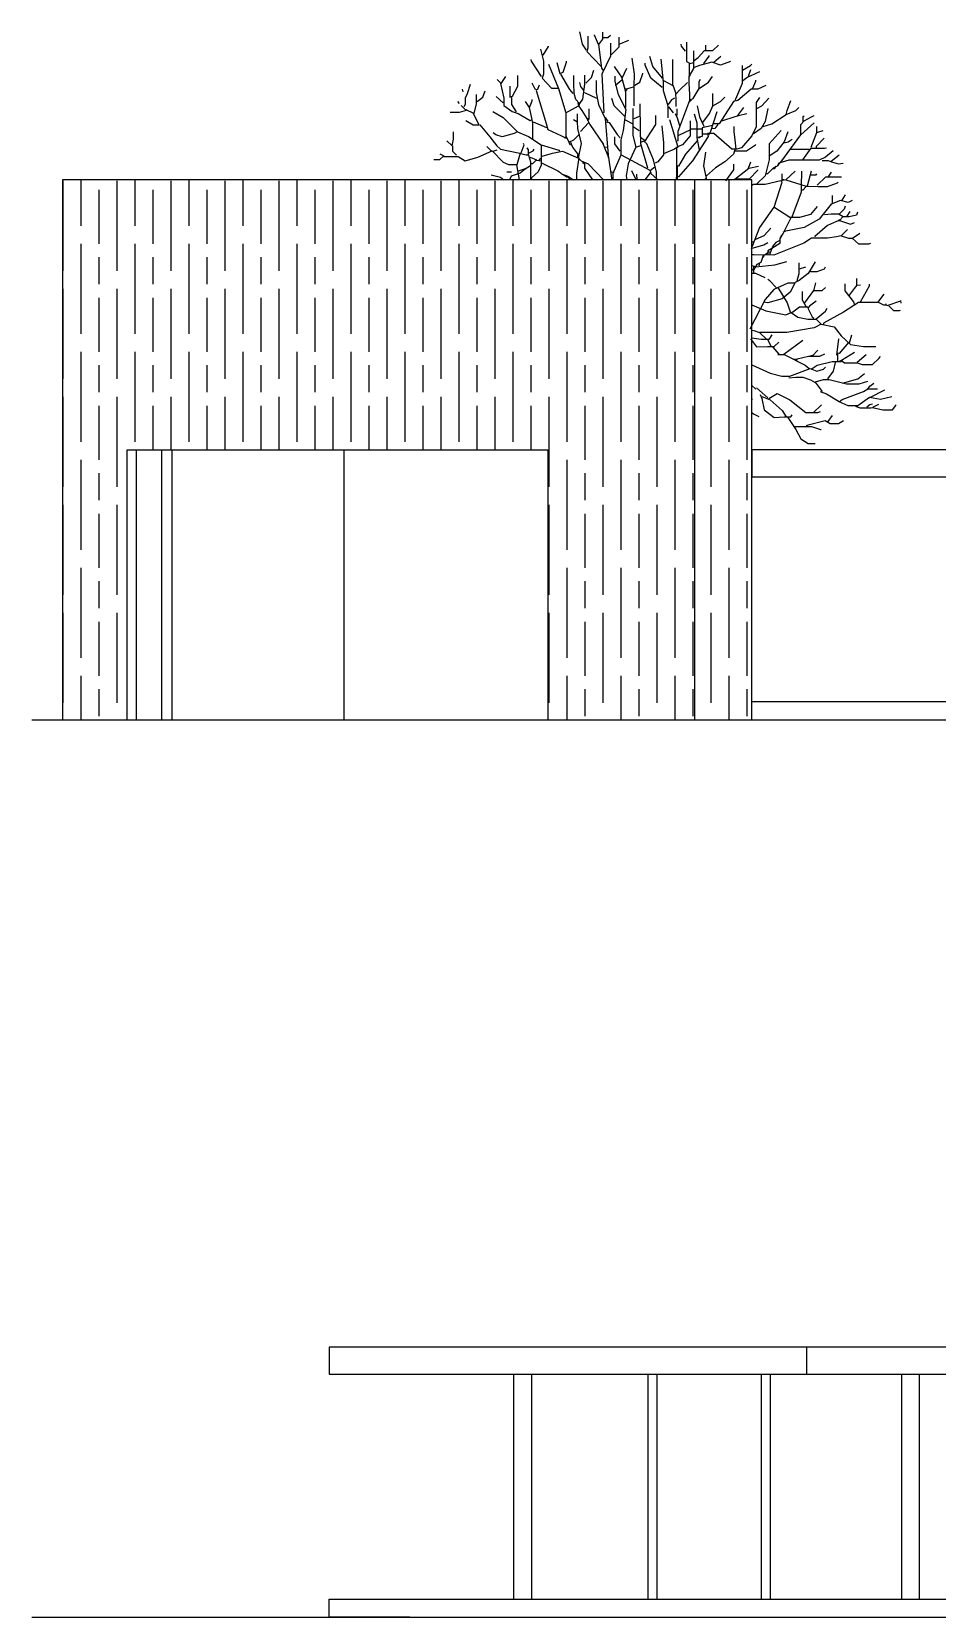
# Model space of a CAD drawing. Header units: centimetres. Extents: x 2004 to 13885, y -3131 to 5891.
# Drawn here: x 11885 to 12891, y 3974 to 5736 of the extents above; entities that cross this region are included whole.
import ezdxf

# ---------------------------------------------------------------- set-up
doc = ezdxf.new("R2010")
doc.units = ezdxf.units.CM

msp = doc.modelspace()

# ---------------------------------------------------------------- hatches: boundary and pattern name
at = {"transparency": 33554508}
h = msp.add_hatch(dxfattribs=at)
h.set_pattern_fill('GOST_WOOD', color=256, scale=10)
h.paths.add_polyline_path([(12621.5, 5571.1), (11919.1, 5571.1), (11919.1, 4971.1), (11991.1, 4971.1), (11991.1, 5271.1), (12458.5, 5271.1), (12458.5, 4971.1), (12621.5, 4971.1)])
h.paths.add_polyline_path([(12685.1, 5571.1), (12621.5, 5571.1), (12621.5, 4971.1), (12685.1, 4971.1)])

# ---------------------------------------------------------------- linework, layer by layer
for p, q in [((12621.5, 5571.1), (12621.5, 4971.1)), ((11991.1, 4971.1), (11991.1, 5271.1)), ((11991.1, 5271.1), (12458.5, 5271.1)), ((12001, 5271.1), (12001, 4971.1)), ((12029.3, 5271.1), (12029.3, 4971.1)), ((12040.8, 5271.1), (12040.8, 4971.1)), ((12232, 4971.1), (12232, 5271.1)), ((12458.5, 5271.1), (12458.5, 4971.1)), ((11885.1, 4971.1), (13885.1, 4971.1)), ((13085.1, 4273.9), (12215.6, 4273.9)), ((12215.6, 4273.9), (12215.6, 4243.9)), ((12745.7, 4273.9), (12745.7, 4243.9)), ((12215.6, 4243.9), (12305.1, 4243.9)), ((12305.1, 4243.9), (13085.1, 4243.9)), ((12420.4, 4243.9), (12420.4, 3993.9)), ((12440.3, 4243.9), (12440.3, 3993.9)), ((12569.6, 4243.9), (12569.6, 3993.9)), ((12579.5, 4243.9), (12579.5, 3993.9)), ((12695.5, 4243.9), (12695.5, 3993.9)), ((12705.4, 4243.9), (12705.4, 3993.9)), ((12851.2, 4243.9), (12851.2, 3993.9)), ((12871.1, 4243.9), (12871.1, 3993.9)), ((12305.1, 3993.9), (13085.1, 3993.9)), ((11885.1, 3973.9), (13885.1, 3973.9)), ((12305.1, 3973.9), (13085.1, 3973.9))]:
    msp.add_line(p, q)
at = {"color": 84}
for points in [[(12501.3, 5715.2), (12496.9, 5721.8), (12494.1, 5735.7)], [(12502.7, 5730.7), (12502.7, 5717.4), (12501.8, 5713.5), (12517.3, 5697.5)], [(12519, 5735.1), (12519, 5727.4), (12514.6, 5721.3), (12510.1, 5731.8), (12510.1, 5732.3)], [(12519.6, 5729.3), (12525.1, 5729.3), (12527.9, 5731.8)], [(12537.3, 5729.6), (12537.3, 5718.5), (12529, 5710.2), (12528.4, 5710.2)], [(12537.8, 5721.8), (12548.3, 5726.3)], [(12450.3, 5716.3), (12453.7, 5703), (12453.7, 5688.6), (12452, 5684.2), (12462.5, 5672.8), (12470.3, 5672.8)], [(12453.1, 5709.6), (12459.2, 5719.1), (12459.2, 5719.6)], [(12514.6, 5721.3), (12517.9, 5695.3), (12519.6, 5693)], [(12527.9, 5722.9), (12527.9, 5708.5), (12518.4, 5688.6), (12520.7, 5646), (12520.1, 5645.4)], [(12620.3, 5714.6), (12620.3, 5694.7), (12615.1, 5685.8), (12614.9, 5678.6), (12615.7, 5665.9), (12615.7, 5659.3), (12605.9, 5632.7), (12602.9, 5624.9), (12602.9, 5614.4), (12602, 5613.9)], [(12611.5, 5714.1), (12607, 5719.6), (12606.5, 5721.8)], [(12612.3, 5724), (12612.3, 5702.4), (12616.4, 5700.2), (12620.3, 5701.3)], [(12620.9, 5703.6), (12625.3, 5706.9), (12632.5, 5714.9), (12641.9, 5714.9), (12648, 5720.7)], [(12631.9, 5700.2), (12637.5, 5708.5), (12637.5, 5709.1)], [(12633.9, 5714.1), (12633.9, 5720.7)], [(12643, 5701.9), (12650.8, 5708.5)], [(12451.4, 5685.8), (12440.4, 5703), (12439.8, 5704.7)], [(12459.2, 5699.7), (12470.3, 5672.5), (12478.6, 5645.4), (12492.4, 5653.2), (12496.3, 5648.2), (12501.8, 5639.3), (12503.5, 5639.3)], [(12468.6, 5701.3), (12471.9, 5689.2), (12475.3, 5690.8), (12479.1, 5701.9), (12479.1, 5703)], [(12500.7, 5678.6), (12506.8, 5684.7), (12509.6, 5693)], [(12532.3, 5696.9), (12541.1, 5684.2), (12546.1, 5695.3)], [(12551.7, 5706.3), (12554.2, 5688.6), (12554, 5675.3), (12553.9, 5669.8), (12553.9, 5653.2)], [(12585.4, 5673.7), (12572.7, 5684.2), (12566.6, 5698.6), (12566.6, 5700.8)], [(12586, 5684.2), (12574.9, 5696.9), (12571.6, 5708)], [(12583.8, 5705.2), (12586.5, 5679.7), (12586.5, 5670.3), (12591, 5655.9), (12591.8, 5652.1), (12591.9, 5646.5), (12591.9, 5639.9)], [(12587.1, 5681.4), (12597.3, 5675.9), (12597.3, 5704.7)], [(12615.3, 5700.2), (12615.3, 5687.5), (12617, 5686.9)], [(12661.3, 5702.4), (12650.2, 5698.6), (12640.8, 5701.9), (12627, 5698), (12620.9, 5695.8)], [(12674.3, 5698), (12674.3, 5678.1), (12666.8, 5660.9), (12666.3, 5659.3)], [(12674.6, 5693), (12683.4, 5698), (12685.1, 5699.7)], [(12675.1, 5681.4), (12679.6, 5684.7), (12694, 5691.4)], [(12681.2, 5686.4), (12684, 5693.6)], [(12372.3, 5677), (12369, 5666.5), (12366.5, 5662), (12366.5, 5654.8), (12365.1, 5652.1)], [(12402.2, 5682.5), (12406.6, 5678.1), (12411.6, 5685.8)], [(12406, 5678.1), (12409.4, 5662), (12409.4, 5653.7), (12418.8, 5647.1), (12425.4, 5644.9), (12438.7, 5637.1), (12440.9, 5638.2), (12438.2, 5651.5), (12440.9, 5658.7), (12440.9, 5660.4)], [(12416.3, 5675.3), (12416.3, 5663.1), (12419.3, 5664.2), (12425.1, 5675.3), (12425.1, 5686.9)], [(12448.7, 5676.4), (12446.5, 5670.9), (12444.3, 5672), (12440.9, 5678.6)], [(12472.5, 5688.6), (12482.5, 5671.4), (12486.3, 5667)], [(12499.3, 5687.5), (12499.3, 5677.5), (12496.9, 5660.9), (12493.5, 5655.9), (12489.7, 5660.4), (12487.7, 5667), (12487.3, 5678.1), (12487.3, 5686.9)], [(12498.5, 5670.3), (12495.2, 5674.8), (12494.1, 5679.2)], [(12512.1, 5681.4), (12512.1, 5668.1), (12514.6, 5654.8), (12522.3, 5639.3), (12525.6, 5598.4), (12529, 5572.9), (12529, 5571.1)], [(12532.8, 5686.4), (12532.8, 5680.3), (12536.7, 5665.9), (12545, 5649.3), (12542.3, 5626), (12539.5, 5615.5), (12539.5, 5598.9)], [(12540.6, 5682), (12533.9, 5676.4), (12533.4, 5676.4)], [(12540.6, 5684.2), (12544.7, 5668.7), (12544.7, 5651.5)], [(12553.3, 5674.2), (12545.6, 5672), (12544.5, 5672)], [(12555, 5676.4), (12560.5, 5679.7), (12563.8, 5689.2), (12563.8, 5689.7)], [(12613.7, 5679.2), (12604.8, 5670.9), (12600.9, 5666.5), (12597.6, 5675.9)], [(12616.4, 5659.8), (12619.8, 5661.5), (12626.4, 5672.5), (12636.9, 5679.7), (12641.4, 5685.8)], [(12626.7, 5672.5), (12626.7, 5680.3), (12628.1, 5683.1)], [(12700.6, 5675.9), (12691.7, 5672), (12684.5, 5672), (12669.6, 5659.3), (12664.6, 5658.2), (12648.6, 5633.2), (12642.5, 5633.2)], [(12686.2, 5673.1), (12689.5, 5680.9), (12689.5, 5682)], [(12357.9, 5658.2), (12360.1, 5655.9)], [(12363.4, 5672), (12364, 5668.7)], [(12378.9, 5665.9), (12378.9, 5655.4), (12376.2, 5644.9), (12367.8, 5648.7)], [(12380, 5658.2), (12386.1, 5663.1), (12388.9, 5669.8)], [(12408.8, 5656.5), (12401.1, 5663.7)], [(12418.2, 5662.6), (12418.2, 5654.8), (12423.2, 5646.5)], [(12438.2, 5651.5), (12433.7, 5658.2)], [(12445.4, 5670.3), (12456.4, 5633.8), (12458.6, 5627.1), (12473, 5620.5), (12477.5, 5618.3), (12478.6, 5618.8)], [(12491.9, 5656.5), (12492.4, 5653.2)], [(12493.5, 5655.9), (12493, 5653.2)], [(12499.1, 5668.1), (12512.4, 5662)], [(12543.9, 5641.5), (12532.3, 5653.2), (12529.5, 5661.5)], [(12546.7, 5671.4), (12545, 5669.8)], [(12560.5, 5655.4), (12561.1, 5626.6), (12561.1, 5619.4), (12562.2, 5618.3)], [(12599.3, 5662), (12596, 5659.8), (12592.1, 5654.8)], [(12600.4, 5666.5), (12600.7, 5660.9), (12600.7, 5652.6)], [(12693.4, 5662.6), (12689.8, 5657), (12689.8, 5629.9), (12685.1, 5620), (12673.5, 5606.7), (12668.5, 5605), (12663, 5605), (12643, 5622.4), (12635.8, 5622.4), (12636.4, 5619.4), (12619.2, 5592.3), (12603.7, 5574.6), (12603.2, 5574.6)], [(12618.1, 5659.8), (12615.9, 5657.6)], [(12630.8, 5634.9), (12638, 5644.9), (12641.9, 5653.2), (12650.2, 5658.2), (12655.2, 5663.1)], [(12641.9, 5653.2), (12641.9, 5667)], [(12690.6, 5650.4), (12696.2, 5653.2), (12703.9, 5662)], [(12723.3, 5643.8), (12724.4, 5648.2), (12728.3, 5659.3)], [(12362.3, 5653.7), (12367.8, 5648.2), (12360.1, 5646), (12350.1, 5646)], [(12375.6, 5644.9), (12382.2, 5631.9), (12375.6, 5631.9), (12367.3, 5636.6)], [(12397.2, 5647.1), (12408.8, 5640.4), (12424.9, 5624.4), (12437.1, 5619.4), (12451.2, 5610), (12451.2, 5587.3), (12447.6, 5580.1), (12440.4, 5573.4), (12439.3, 5574)], [(12478.3, 5645.4), (12478.3, 5620), (12481.9, 5612.8), (12487.4, 5615.5), (12493, 5621.1), (12494.1, 5621.1)], [(12490.8, 5635.5), (12486.9, 5637.7)], [(12520.1, 5571.1), (12503.5, 5588.4), (12495.7, 5591.7), (12492.4, 5595), (12495.7, 5611.6), (12491.6, 5628.3), (12491.5, 5635.5), (12491.5, 5644.3)], [(12501.8, 5639.3), (12505.2, 5632.7), (12520.1, 5610.5), (12520.7, 5610.5)], [(12503.8, 5649.8), (12503.8, 5638.8), (12502.4, 5636.6)], [(12522.3, 5640.4), (12525.1, 5636)], [(12544.5, 5637.7), (12552.8, 5633.2)], [(12553, 5650.4), (12552.9, 5630.5), (12552.9, 5620.5), (12556.1, 5607.2), (12561.6, 5609.4)], [(12560, 5641.5), (12553.9, 5638.8)], [(12578, 5642.7), (12578, 5632.7), (12568.3, 5617.7), (12566.1, 5613.9)], [(12592.6, 5652.1), (12597.6, 5645.4)], [(12593.7, 5638.2), (12602.6, 5608.9), (12602.6, 5606.7)], [(12599.8, 5644.9), (12602, 5639.9), (12604.8, 5631.6)], [(12602, 5642.7), (12602, 5649.8)], [(12620.9, 5644.3), (12623.9, 5634.3), (12623.9, 5617.7), (12626.4, 5604.4)], [(12624.2, 5653.2), (12627, 5641), (12631.4, 5631.6), (12631.9, 5629.9)], [(12646.3, 5646.5), (12638.6, 5623.8), (12636.9, 5621.1)], [(12679.6, 5644.3), (12670.1, 5642.1), (12666.3, 5641), (12652.4, 5636.6), (12651.9, 5636.6)], [(12669.6, 5642.7), (12676.2, 5651.5)], [(12702.8, 5650.4), (12700, 5636), (12695.6, 5628.3), (12686.8, 5622.2)], [(12697.8, 5630.5), (12707.2, 5633.2), (12723.3, 5643.8), (12733.8, 5648.2), (12737.1, 5651.5)], [(12713.9, 5586.7), (12715.5, 5588.9), (12717.2, 5590.6), (12739.6, 5621.1), (12739.6, 5632.7), (12743.2, 5636.6), (12751.5, 5641), (12754.3, 5642.7)], [(12742.1, 5636), (12742.1, 5641.5), (12743.2, 5642.1)], [(12346.3, 5614.4), (12352.3, 5608.9), (12353.7, 5616.1), (12353.7, 5624.4)], [(12382.8, 5632.1), (12393.9, 5618.8), (12401.6, 5608.9), (12406, 5605), (12425.4, 5601.1), (12434.3, 5598.9), (12436.8, 5598.9), (12436.8, 5604.4), (12435.4, 5606.7)], [(12424.3, 5624.4), (12421, 5622.7), (12407.7, 5618.8), (12400.5, 5621.1), (12397.7, 5623.3)], [(12440.9, 5637.1), (12441.5, 5632.7), (12441.5, 5616.6)], [(12442, 5635.5), (12457, 5629.4)], [(12503.5, 5634.3), (12494.6, 5624.9)], [(12522.9, 5635.5), (12526.7, 5634.9), (12535.6, 5621.6), (12538.9, 5617.7)], [(12553.3, 5630.5), (12560, 5626)], [(12584.9, 5631), (12586.8, 5612.2), (12586.8, 5598.9), (12580.5, 5591.2), (12577.7, 5589.5)], [(12616.4, 5636.6), (12616.4, 5620), (12608.1, 5610), (12603.2, 5608.3), (12602.6, 5608.9)], [(12617, 5626.6), (12603.7, 5620.5)], [(12617, 5627.7), (12630.8, 5627.7)], [(12641.4, 5631.6), (12630, 5628.8), (12630, 5619.4), (12624.7, 5618.3)], [(12635.8, 5621.9), (12630.3, 5621.9)], [(12647.4, 5632.7), (12644.1, 5628.3), (12640.8, 5627.7)], [(12667.7, 5605), (12666.7, 5615.5), (12665.6, 5624.9), (12665.6, 5630.5)], [(12717.8, 5626), (12704.2, 5611.1), (12704.2, 5593.4), (12700, 5575.7), (12690.6, 5566.8)], [(12725, 5624.4), (12721.1, 5613.3), (12712.8, 5602.8), (12704.5, 5597.3)], [(12739.4, 5621.1), (12754.3, 5634.3)], [(12751, 5607.2), (12757.1, 5623.8), (12764.3, 5626)], [(12757.1, 5623.8), (12757.1, 5630.5)], [(12342.9, 5597), (12359, 5597), (12366.7, 5592.3), (12380.6, 5596.1), (12396.6, 5603.3), (12408.8, 5590.6), (12414.9, 5588.1), (12424.3, 5588.1), (12428.2, 5601.1)], [(12352.6, 5608.9), (12352.6, 5602.8), (12356.8, 5598.4)], [(12395.5, 5603.3), (12390.5, 5608.3)], [(12397.7, 5602.8), (12402.2, 5604.4)], [(12428.7, 5601.1), (12432.1, 5610), (12431.5, 5611.6)], [(12437.6, 5601.1), (12442, 5603.3), (12443.1, 5605)], [(12450.9, 5610), (12470.8, 5603.9), (12471.4, 5602.8)], [(12452, 5597.3), (12463.6, 5600.6), (12474.7, 5602.8), (12492.4, 5595)], [(12476.4, 5618.3), (12479.1, 5617.2)], [(12481.9, 5612.8), (12483, 5610.5), (12483.6, 5610.5)], [(12483.6, 5612.8), (12485.8, 5607.2), (12492.4, 5598.4), (12493, 5598.4)], [(12519, 5612.2), (12521.2, 5607.8), (12525.1, 5597.8)], [(12521.2, 5607.8), (12524.5, 5607.2)], [(12538.9, 5602.8), (12532.8, 5611.1), (12532.8, 5618.8)], [(12556.1, 5607.2), (12547.8, 5588.9), (12545.6, 5575.7), (12546.3, 5571.1)], [(12569.4, 5584), (12561.6, 5611.1), (12561.6, 5618.3), (12566.1, 5615)], [(12579.1, 5572.9), (12579.1, 5579.5), (12576, 5593.4), (12568.3, 5611.1), (12565, 5613.9), (12562.2, 5612.8)], [(12603.2, 5608.3), (12599.3, 5605), (12587.1, 5600), (12586.5, 5600)], [(12601.5, 5606.1), (12601.5, 5575.7), (12600.7, 5571.1)], [(12624.2, 5614.4), (12611.5, 5599.5), (12603.7, 5586.2), (12602, 5586.2)], [(12627.5, 5618.3), (12625.3, 5617.2)], [(12666.3, 5604.4), (12664.6, 5599.5), (12655.2, 5591.2), (12644.7, 5584.5), (12634.7, 5575.7), (12634.2, 5575.7)], [(12666.3, 5603.3), (12679, 5603.3), (12689, 5610), (12689.5, 5610.5)], [(12775.3, 5603.3), (12767, 5596.1), (12759.8, 5592.8), (12742.1, 5593.1), (12726.1, 5593.1), (12715, 5589.5), (12713.3, 5586.2), (12708.9, 5584), (12702.3, 5577.9), (12701.2, 5577.9)], [(12720.5, 5612.2), (12725.5, 5613.3), (12729.9, 5616.1)], [(12728.3, 5605), (12748.8, 5605)], [(12741.6, 5593.4), (12751, 5606.4), (12765.9, 5606.4), (12768.1, 5606.7)], [(12765.4, 5617.2), (12756.5, 5608.3), (12756.5, 5606.7)], [(12338.5, 5600), (12342.9, 5597.8), (12337.9, 5593.4), (12331.9, 5593.4)], [(12439.3, 5586.7), (12433.2, 5582.9), (12427.6, 5578.4), (12417.7, 5575.1), (12415.7, 5571.1)], [(12423.8, 5587.8), (12426.5, 5571.1)], [(12437.1, 5598.4), (12439, 5591.2), (12439, 5571.1)], [(12438.7, 5596.1), (12445.9, 5593.4), (12441.5, 5588.9), (12439.8, 5588.9)], [(12445.9, 5592.8), (12450.9, 5592.3)], [(12451.4, 5595), (12448.7, 5593.4), (12448.7, 5592.8)], [(12451.4, 5590.1), (12470.3, 5580.6), (12473.6, 5577.9), (12480.8, 5575.1), (12482.5, 5571.8), (12483.4, 5571.1)], [(12493, 5595.6), (12490.2, 5578.4), (12490.2, 5571.1), (12487.4, 5571.1)], [(12491.3, 5598.9), (12491.3, 5595.6)], [(12496.9, 5590.6), (12498, 5588.9)], [(12499.3, 5590.1), (12499.3, 5584), (12508.2, 5571.1)], [(12525.6, 5598.4), (12525.6, 5595.6)], [(12530.9, 5571.1), (12530.9, 5578.4), (12540, 5598.9), (12571.6, 5581.7), (12572.7, 5579)], [(12577.7, 5585.6), (12572.1, 5581.2)], [(12602, 5586.2), (12602, 5571.1)], [(12633.6, 5601.7), (12631.4, 5586.7), (12634.2, 5572.9)], [(12656.3, 5570.1), (12664.9, 5582.3), (12664.9, 5588.4)], [(12666.3, 5571.8), (12681.8, 5584), (12692.3, 5586.2)], [(12681.2, 5584), (12684, 5591.2)], [(12711.7, 5586.2), (12710, 5583.4), (12708.9, 5583.4)], [(12763.2, 5592.5), (12769.8, 5592.5), (12773.7, 5591.2), (12781.4, 5588.9), (12786.4, 5589.5)], [(12773.1, 5591.7), (12782, 5598.9)], [(12395.5, 5576.8), (12406, 5574), (12409.5, 5571.1)], [(12412.7, 5579.8), (12418.2, 5579.8)], [(12433.2, 5583.4), (12428.7, 5581.7), (12425.4, 5580.6)], [(12440.4, 5573.4), (12438.7, 5571.2)], [(12469.7, 5580.6), (12473, 5579)], [(12473.6, 5577.9), (12476.4, 5576.2), (12480.2, 5574)], [(12480.8, 5575.1), (12486.8, 5571.1)], [(12529, 5580.1), (12532.3, 5579.5)], [(12556.1, 5571.8), (12551.7, 5581.2)], [(12556.9, 5577.3), (12557.4, 5571.1)], [(12580.6, 5571.1), (12572.1, 5579), (12566.2, 5571.1)], [(12635, 5571.1), (12634.2, 5572.9), (12632.5, 5571.1)], [(12662.4, 5571.1), (12666.8, 5572.1), (12682.3, 5572.1), (12691.7, 5581.7), (12691.7, 5582.3)], [(12710, 5540.8), (12718.9, 5568.5), (12717.2, 5570.1), (12700, 5566), (12686.8, 5566), (12685.1, 5564.7)], [(12718.3, 5577.9), (12718.3, 5570.1)], [(12718.9, 5571.8), (12722.7, 5571.2)], [(12718.9, 5571.2), (12721.1, 5571.2)], [(12733.3, 5580.6), (12722.7, 5571.2), (12745.4, 5564), (12758.7, 5563.5), (12769.3, 5563.5), (12780.3, 5567.9), (12780.9, 5568.5)], [(12740.2, 5580.6), (12740, 5564), (12740, 5557.4), (12729.4, 5529.7)], [(12751, 5580.6), (12746.6, 5564)], [(12750.4, 5576.5), (12756.5, 5576.5), (12757.1, 5577.9)], [(12784.8, 5574), (12767, 5574), (12757.6, 5565.1)], [(12769.8, 5574), (12773.7, 5579.5)], [(12745.4, 5563.5), (12741.6, 5559.6), (12741, 5559.6)], [(12774.8, 5545.2), (12774.8, 5553.5)], [(12785.3, 5548.5), (12789.2, 5554.6)], [(12757.6, 5541.3), (12750.4, 5532.5), (12738.2, 5529.4), (12727.2, 5529.4), (12709.5, 5540.8), (12693.4, 5518.1), (12685.1, 5496.2)], [(12796.4, 5548), (12792, 5545.8), (12783.6, 5548), (12773.1, 5544.1), (12759.8, 5527.5), (12743.2, 5518.1), (12721.1, 5513.6), (12720.5, 5514.2)], [(12765.9, 5532.7), (12773.1, 5533.2), (12782, 5533.2)], [(12788.6, 5541.9), (12787.5, 5538.6), (12782, 5533), (12786.4, 5530.3), (12782.5, 5525.8), (12794.7, 5522), (12799.2, 5523.6)], [(12802.5, 5535.2), (12801.4, 5531.9), (12793.1, 5530), (12786.4, 5530)], [(12790.8, 5530.8), (12794.2, 5535.8)], [(12689.5, 5505.3), (12698.9, 5509.2), (12706.1, 5517.5)], [(12728.8, 5529.7), (12720, 5512), (12716.7, 5505.9)], [(12782.5, 5526.4), (12769.3, 5520.3), (12754.9, 5508.1), (12754.9, 5507.6)], [(12782.5, 5526.9), (12780.9, 5525.3)], [(12791.4, 5515.9), (12784.2, 5508.7), (12792.5, 5506.4), (12796.9, 5506.4)], [(12684.5, 5494.8), (12698.4, 5498.7), (12702.8, 5501.5)], [(12784.2, 5508.7), (12779.2, 5507.6), (12769.3, 5506.2), (12751.5, 5506.2), (12742.7, 5500.9), (12709.5, 5487.3), (12687.3, 5487.8), (12685.1, 5487.8)], [(12686.8, 5502), (12685.1, 5501.7)], [(12719.4, 5510.3), (12717.8, 5508.7), (12716.1, 5505.9), (12716.1, 5500.4), (12707.2, 5494.8), (12702.8, 5492.1), (12702.8, 5488.2)], [(12716.1, 5503.7), (12711.7, 5501.5), (12707.8, 5496.5), (12708.4, 5495.4)], [(12721.6, 5513.6), (12720, 5512.5)], [(12805.2, 5511.4), (12796.9, 5505.9), (12803.6, 5500.1), (12815.2, 5500.1), (12817.4, 5500.9)], [(12697.8, 5487.1), (12695.1, 5479.3), (12690.6, 5477.1), (12687.3, 5471.6), (12686.8, 5471.6)], [(12689.5, 5474.3), (12710.6, 5476.6), (12723.9, 5480.4)], [(12693.4, 5479.3), (12692.8, 5475.4)], [(12698.4, 5487.1), (12697.8, 5484.9)], [(12755.4, 5479.9), (12747.7, 5467.1), (12737.7, 5459.4), (12733.3, 5457.2), (12727.7, 5446.1), (12718.9, 5438.9), (12702.8, 5434.5), (12698.4, 5435)], [(12702.8, 5489.8), (12700, 5487.6)], [(12702.8, 5491.5), (12705, 5490.9)], [(12707.2, 5494.8), (12705, 5488.7), (12705, 5488.2)], [(12685.1, 5476), (12689.5, 5474.9)], [(12686.8, 5472.1), (12685.1, 5470.2)], [(12685.1, 5467.4), (12689, 5467.4), (12699.5, 5462.7)], [(12686.8, 5474.9), (12686.8, 5468.2)], [(12737.4, 5478.8), (12737.4, 5466.6), (12734.9, 5458.8)], [(12738.2, 5472.1), (12744.9, 5474.3)], [(12750.4, 5469.4), (12757.6, 5469.4), (12765.9, 5472.1), (12767, 5474.3)], [(12801.6, 5453.9), (12801.6, 5461.6)], [(12732.7, 5456.3), (12725, 5456.3), (12709.5, 5449.4), (12700, 5438.3), (12682.9, 5405.1)], [(12713.9, 5451.6), (12724.4, 5434.5), (12727.7, 5424.5), (12736, 5418.4), (12747.1, 5416.2), (12756.5, 5416.2), (12762.1, 5410.7), (12754.3, 5406.8), (12723.9, 5401.3), (12701.2, 5401.5), (12693.4, 5401.5), (12701.7, 5393.5)], [(12712.2, 5451.6), (12705, 5458.8), (12702.8, 5460.5)], [(12741, 5447.2), (12741, 5437.8), (12745.4, 5430)], [(12743.8, 5434.5), (12753.8, 5448), (12763.2, 5448), (12767, 5451.6)], [(12753.8, 5447.8), (12756, 5456.6)], [(12831.8, 5443.9), (12824.6, 5434.8), (12809.7, 5434.9), (12803.6, 5434.9), (12787, 5424), (12764.8, 5411.8), (12764.8, 5410.7)], [(12788.4, 5455.5), (12788.4, 5447.8), (12798, 5435.6), (12799.2, 5431.7)], [(12793.6, 5442.8), (12799.2, 5450.5), (12801.9, 5453.9), (12805.8, 5454.4)], [(12805.8, 5435.6), (12815.8, 5453.3), (12815.8, 5455)], [(12685.1, 5432.3), (12700.6, 5425.6), (12722.7, 5421.2), (12730.5, 5424.5), (12738.2, 5429.8), (12747.1, 5429.8)], [(12756.5, 5436.1), (12749.3, 5430.6), (12747.1, 5428.4), (12752.1, 5419), (12753.8, 5417.3)], [(12756.5, 5416.8), (12767, 5425.1), (12768.7, 5428.4)], [(12824.6, 5435.6), (12831.3, 5432.3), (12834, 5432.3)], [(12850.1, 5436.1), (12835.1, 5431.2), (12834, 5433.4)], [(12837.4, 5431.2), (12842.3, 5425.9), (12849, 5425.9), (12850.1, 5426.2)], [(12850.1, 5437.2), (12850.6, 5433.9)], [(12762.1, 5410.7), (12776.5, 5407.9), (12784.2, 5397.9), (12794.7, 5388), (12809.1, 5386), (12823, 5386)], [(12683.4, 5394.6), (12690.1, 5385.5), (12702.3, 5385.9), (12710, 5385.9), (12715, 5390.7)], [(12685.1, 5403.9), (12687.3, 5403.5), (12693.4, 5401.3)], [(12707.2, 5399), (12703.9, 5393.8), (12695.6, 5393.8), (12685.1, 5395.3)], [(12702.3, 5393.5), (12706.7, 5385.8), (12706.7, 5385.2)], [(12720.5, 5377.4), (12741.6, 5392.9)], [(12781.4, 5394.6), (12779.2, 5376.3)], [(12795.8, 5398.5), (12793.1, 5389.6), (12793.1, 5389.1)], [(12708.4, 5385.2), (12715, 5377.4)], [(12713.9, 5377.2), (12721.1, 5377.2), (12744.3, 5365.3), (12748.8, 5361.4)], [(12765.9, 5377.4), (12760.4, 5374.7), (12748.2, 5374.7), (12735.5, 5371.9), (12731.1, 5371.4)], [(12752.1, 5375.8), (12749.9, 5375.2)], [(12758.2, 5381.9), (12752.1, 5375.2), (12752.1, 5374.7)], [(12792.5, 5390.2), (12782, 5378), (12779.2, 5378.6)], [(12780.1, 5378), (12780.1, 5369.7)], [(12799.2, 5379.1), (12784.8, 5370.2), (12782.5, 5369.7)], [(12784.8, 5370.2), (12788.1, 5367.8), (12801.9, 5367.8), (12807.5, 5365.8), (12819.1, 5365.8), (12826.3, 5372.5), (12827.9, 5374.7)], [(12801.9, 5368.6), (12811.9, 5376.9)], [(12685.1, 5365.7), (12705.6, 5356.4), (12718.3, 5352.8), (12727.2, 5352.8), (12749.9, 5361.4), (12757.1, 5358.6), (12764.8, 5360.8), (12767, 5363.1)], [(12734.9, 5371.9), (12734.4, 5369.7)], [(12751, 5360.8), (12757.6, 5365.3), (12774.2, 5369.4), (12784.8, 5369.4)], [(12778.1, 5369.7), (12775.3, 5358.6), (12769.3, 5349.8)], [(12785.9, 5345.3), (12803, 5349.8), (12810.2, 5355.9)], [(12685.1, 5342.6), (12689, 5338.7), (12689.5, 5338.7)], [(12690.1, 5339.8), (12702.8, 5328.7)], [(12726.1, 5351.1), (12733.8, 5351.8), (12741.6, 5351.8), (12750.4, 5348.7), (12755.4, 5345.9)], [(12813.5, 5347), (12804.1, 5343.9), (12790.3, 5343.9), (12770.9, 5348.9), (12764.3, 5348.9), (12755.4, 5346.4), (12763.2, 5335.9)], [(12840.7, 5329.8), (12827.9, 5327.1), (12815.8, 5329.3), (12803, 5320.1), (12792, 5320.1), (12782, 5324.3), (12785.3, 5327.1), (12809.1, 5335.9), (12814.1, 5338.7), (12824.6, 5338.7)], [(12813.5, 5338.1), (12816.3, 5342), (12820.7, 5345.3)], [(12685.1, 5327.3), (12685.7, 5327.3)], [(12694.5, 5332.6), (12696.2, 5328.2), (12698.9, 5315.4), (12710, 5306.9), (12721.1, 5307.8), (12728.3, 5307.8), (12729.9, 5309.9)], [(12696.2, 5330.4), (12705.6, 5326.5), (12718.9, 5314.9), (12723.3, 5307.7)], [(12703.9, 5328.2), (12713.3, 5333.7), (12727.2, 5326.5), (12744.9, 5312.4), (12758.2, 5312.4), (12761.5, 5313.8)], [(12753.2, 5312.1), (12762.6, 5321)], [(12760.9, 5335.9), (12768.1, 5333.2), (12782, 5324.8)], [(12813, 5318.8), (12816.3, 5321.5), (12819.1, 5322.1)], [(12816.3, 5329.3), (12832.9, 5337.6)], [(12825.7, 5321.5), (12819.1, 5318.2), (12830.7, 5315.7), (12841.2, 5315.7), (12845.1, 5320.4), (12845.1, 5321)], [(12685.1, 5312.7), (12686.8, 5311), (12692.8, 5308.2)], [(12725, 5307.1), (12733.8, 5293.8), (12739.4, 5283.3), (12747.7, 5278.1), (12755.4, 5278.1)], [(12787, 5303.3), (12781.4, 5299.9), (12772, 5299.9), (12766.5, 5303.3), (12746, 5298.3), (12745.4, 5297.2)], [(12769.8, 5302.7), (12774.8, 5309.3)], [(12799.7, 5319.9), (12805.2, 5317.9), (12817.4, 5317.9), (12819.1, 5318.2)], [(12801.9, 5320.4), (12801.4, 5318.2)], [(12732.2, 5296.9), (12751.5, 5296.9), (12761.5, 5293.8), (12762.1, 5293.8)]]:
    msp.add_lwpolyline(points, dxfattribs=at)
for points in [[(12685.1, 4971.1), (12685.1, 5571.1), (11919.1, 5571.1), (11919.1, 4971.1)], [(13554.6, 5271.1), (12685.1, 5271.1), (12685.1, 5241.1), (13554.6, 5241.1), (13554.6, 5271.1)], [(13554.6, 4971.1), (13554.6, 4991.1), (12685.1, 4991.1)], [(12305.1, 3973.9), (12215.6, 3973.9), (12215.6, 3993.9), (13646.8, 3993.9)]]:
    msp.add_lwpolyline(points)

doc.saveas('drawing.dxf')
